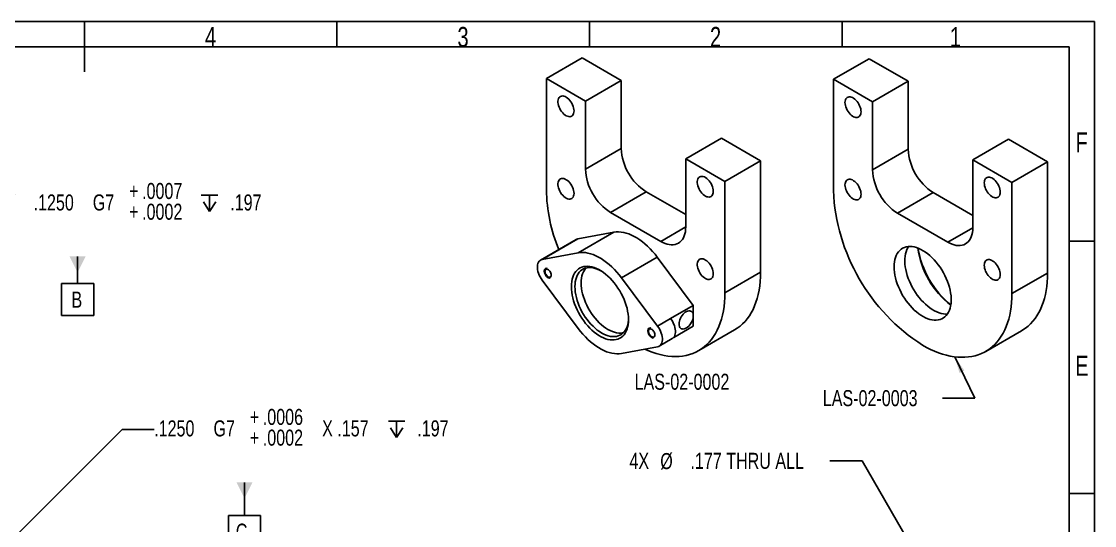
# Model space of a CAD drawing. Extents: x 0 to 16.3, y 0 to 11.5.
# Drawn here: x 7.97 to 16.34, y 7.56 to 11.5 of the extents above; entities that cross this region are included whole.
import ezdxf

# ---------------------------------------------------------------- set-up
doc = ezdxf.new("R2010")
doc.units = 0
doc.linetypes.add('SLD-DASHED', pattern=[0.075, 0.05, -0.025])
doc.linetypes.add('SLD-SOLID', pattern=[0])
doc.layers.get('0').update_dxf_attribs({"linetype": 'CONTINUOUS'})
doc.styles.add('SLDTEXTSTYLE0', font='TXT', dxfattribs={"width": 0.75})
doc.dimstyles.new('SLDDIMSTYLE13', dxfattribs={"dimtxt": 0.125, "dimasz": 0.13, "dimexe": 0, "dimexo": 0.0625, "dimgap": 0.03125, "dimtad": 0, "dimtih": 1, "dimtoh": 1, "dimdec": 4, "dimlfac": 0.666667, "dimrnd": 1e-09, "dimzin": 4, "dimtxsty": 'SLDTEXTSTYLE0', "dimsah": 1, "dimcen": 0, "dimazin": 3, "dimtol": 1, "dimtp": 0.001, "dimtfac": 1, "dimtdec": 4, "dimtofl": 0, "dimtmove": 0, "dimatfit": 3, "dimtolj": 1, "dimtzin": 0})
doc.dimstyles.new('SLDDIMSTYLE14', dxfattribs={"dimtxt": 0.125, "dimasz": 0.13, "dimexe": 0, "dimexo": 0.0625, "dimgap": 0.03125, "dimtad": 0, "dimtih": 1, "dimtoh": 1, "dimdec": 4, "dimlfac": 0.666667, "dimrnd": 1e-09, "dimzin": 4, "dimtxsty": 'SLDTEXTSTYLE0', "dimsah": 1, "dimcen": 0, "dimazin": 3, "dimtol": 1, "dimtp": 0.001, "dimtfac": 1, "dimtdec": 4, "dimtofl": 0, "dimtmove": 0, "dimatfit": 3, "dimtolj": 1, "dimtzin": 0})
doc.dimstyles.new('SLDDIMSTYLE3', dxfattribs={"dimtxt": 0.125, "dimasz": 0.13, "dimexe": 0, "dimexo": 0.0625, "dimgap": 0.03125, "dimtad": 0, "dimtih": 1, "dimtoh": 1, "dimdec": 3, "dimlfac": 0.666667, "dimrnd": 1e-09, "dimzin": 12, "dimtxsty": 'SLDTEXTSTYLE0', "dimsah": 1, "dimcen": 0, "dimazin": 3, "dimtfac": 1, "dimtdec": 3, "dimtofl": 0, "dimtmove": 0, "dimatfit": 3, "dimtolj": 1, "dimtzin": 12})
doc.dimstyles.new('SLDDIMSTYLE8', dxfattribs={"dimtxt": 0.18, "dimasz": 0.13, "dimexe": 0, "dimexo": 0.0625, "dimgap": 0, "dimtad": 0, "dimtih": 1, "dimtoh": 1, "dimdec": 0, "dimrnd": 1e-09, "dimzin": 0, "dimtxsty": 'STANDARD', "dimsah": 1, "dimcen": 0.09, "dimazin": 3, "dimtfac": 0.13, "dimtdec": 0, "dimtofl": 0, "dimtmove": 0, "dimatfit": 3, "dimtolj": 1, "dimtzin": 0})

# ---------------------------------------------------------------- blocks, each defined once
blk = doc.blocks.new('_D_3')
at = {"color": 7, "linetype": 'SLD-SOLID'}
for p, q in [((14.5259, 8.0687), (14.2759, 8.0687)), ((14.9524, 7.33), (14.5259, 8.0687))]:
    blk.add_line(p, q, dxfattribs=at)
blk.add_solid([(14.9524, 7.33), (14.9047, 7.4526), (14.8701, 7.4326)], dxfattribs=at)
at = {"color": 7, "linetype": 'SLD-SOLID', "char_height": 0.125, "attachment_point": 1, "style": 'SLDTEXTSTYLE0'}
for s, insert in [('4X', (12.7131, 8.1316)), ('%%c', (12.9532, 8.1297)), ('.177 THRU ALL', (13.1886, 8.1316))]:
    blk.add_mtext(s, dxfattribs=dict(at, insert=insert))
blk = doc.blocks.new('SW_SYMBOL_HOLE_DEPTH')
at = {"color": 0, "linetype": 'SLD-SOLID'}
for p, q in [((0, 34.4), (31.5, 34.4)), ((3.9, 21.9), (15.7, 3)), ((15.7, 34.4), (15.7, 3)), ((27.6, 21.9), (15.7, 3))]:
    blk.add_line(p, q, dxfattribs=at)
blk = doc.blocks.new('_D_23')
at = {"color": 7, "linetype": 'SLD-SOLID'}
for p, q in [((4.8499, 6.6974), (7.5825, 10.0751)), ((7.5825, 10.0751), (7.8325, 10.0751))]:
    blk.add_line(p, q, dxfattribs=at)
blk.add_solid([(4.8499, 6.6974), (4.9473, 6.7859), (4.9162, 6.8111)], dxfattribs=at)
at = {"color": 7, "linetype": 'SLD-SOLID', "xscale": 0.0040555664, "yscale": 0.0040555664, "zscale": 0.0040555664}
blk.add_blockref('SW_SYMBOL_HOLE_DEPTH', (9.3757, 10.001), dxfattribs=at)
at = {"color": 7, "linetype": 'SLD-SOLID', "char_height": 0.125, "attachment_point": 1, "style": 'SLDTEXTSTYLE0'}
for s, insert in [('+', (8.8128, 10.2362)), ('.0007', (8.9139, 10.2362)), ('%%c', (7.8325, 10.1448)), ('.1250', (8.0679, 10.1467)), ('G7', (8.5297, 10.1467)), ('.197', (9.6011, 10.1467)), ('+', (8.8128, 10.0746)), ('.0002', (8.9139, 10.0746))]:
    blk.add_mtext(s, dxfattribs=dict(at, insert=insert))
blk = doc.blocks.new('_D_24')
at = {"color": 7, "linetype": 'SLD-SOLID'}
for p, q in [((7.1361, 6.6908), (8.7582, 8.3129)), ((8.7582, 8.3129), (9.0082, 8.3129))]:
    blk.add_line(p, q, dxfattribs=at)
blk.add_solid([(7.1361, 6.6908), (7.2421, 6.7686), (7.2138, 6.7969)], dxfattribs=at)
at = {"color": 7, "linetype": 'SLD-SOLID', "xscale": 0.0040555664, "yscale": 0.0040555664, "zscale": 0.0040555664}
blk.add_blockref('SW_SYMBOL_HOLE_DEPTH', (10.8338, 8.2388), dxfattribs=at)
at = {"color": 7, "linetype": 'SLD-SOLID', "char_height": 0.125, "attachment_point": 1, "style": 'SLDTEXTSTYLE0'}
for s, insert in [('+', (9.7538, 8.4741)), ('.0006', (9.8549, 8.4741)), ('.1250', (9.0082, 8.3846)), ('G7', (9.4707, 8.3846)), ('X .157', (10.3174, 8.3846)), ('.197', (11.0593, 8.3846)), ('+', (9.7538, 8.3124)), ('.0002', (9.8549, 8.3124))]:
    blk.add_mtext(s, dxfattribs=dict(at, insert=insert))
blk = doc.blocks.new('SW_DATUMTAG_1')
at = {"color": 0, "linetype": 'SLD-SOLID'}
for p, q in [((0.0478, 0.4357), (0.0478, 0.2242)), ((-0.0772, -0.0258), (-0.0772, 0.2242)), ((-0.0772, 0.2242), (0.1728, 0.2242)), ((0.1728, 0.2242), (0.1728, -0.0258)), ((0.1728, -0.0258), (-0.0772, -0.0258))]:
    blk.add_line(p, q, dxfattribs=at)
blk.add_solid([(0.1103, 0.4357), (-0.0147, 0.4357), (0.0478, 0.3107)], dxfattribs=at)
at = {"color": 0, "linetype": 'CONTINUOUS', "insert": (0, 0.1611), "char_height": 0.125, "attachment_point": 1, "style": 'SLDTEXTSTYLE0'}
blk.add_mtext('B', dxfattribs=at)
blk = doc.blocks.new('SW_DATUMTAG_2')
at = {"color": 0, "linetype": 'SLD-SOLID'}
for p, q in [((0.0677, 0.483), (0.0677, 0.2242)), ((-0.0573, -0.0258), (-0.0573, 0.2242)), ((-0.0573, 0.2242), (0.1927, 0.2242)), ((0.1927, 0.2242), (0.1927, -0.0258)), ((0.1927, -0.0258), (-0.0573, -0.0258))]:
    blk.add_line(p, q, dxfattribs=at)
blk.add_solid([(0.1302, 0.483), (0.0052, 0.483), (0.0677, 0.358)], dxfattribs=at)
at = {"color": 0, "linetype": 'CONTINUOUS', "insert": (0, 0.1611), "char_height": 0.125, "attachment_point": 1, "style": 'SLDTEXTSTYLE0'}
blk.add_mtext('C', dxfattribs=at)

msp = doc.modelspace()

# ---------------------------------------------------------------- linework, layer by layer
at = {"color": 7, "linetype": 'SLD-SOLID'}
for p, q in [((0.59055, 11.49606), (16.33858, 11.49606)), ((8.46457, 11.49606), (8.46457, 11.10236)), ((8.46457, 11.29921), (8.46457, 11.49606)), ((10.43307, 11.29921), (10.43307, 11.49606)), ((12.40157, 11.29921), (12.40157, 11.49606)), ((14.37008, 11.29921), (14.37008, 11.49606)), ((16.33858, 11.49606), (16.33858, 0.19685)), ((0.7874, 11.29921), (16.14173, 11.29921)), ((16.14173, 11.29921), (16.14173, 0.3937)), ((12.06528, 11.05099), (12.34367, 11.2117)), ((12.64903, 11.03542), (12.34367, 11.2117)), ((14.30276, 11.04473), (14.58114, 11.20544)), ((14.8865, 11.02916), (14.58114, 11.20544)), ((12.06528, 11.05099), (12.06528, 10.18301)), ((12.37064, 10.87471), (12.06528, 11.05099)), ((14.30276, 11.04473), (14.30276, 10.17676)), ((14.60811, 10.86845), (14.30276, 11.04473)), ((12.64903, 11.03542), (12.37064, 10.87471)), ((12.64903, 11.03542), (12.64903, 10.50499)), ((14.8865, 11.02916), (14.60811, 10.86845)), ((14.8865, 11.02916), (14.8865, 10.49873)), ((12.37064, 10.87471), (12.37064, 10.34428)), ((14.60811, 10.86845), (14.60811, 10.33802)), ((13.43026, 10.58443), (13.15187, 10.42372)), ((13.73561, 10.40815), (13.43026, 10.58443)), ((15.66773, 10.57817), (15.38934, 10.41746)), ((15.97309, 10.40189), (15.66773, 10.57817)), ((12.64903, 10.50499), (12.37064, 10.34428)), ((14.8865, 10.49873), (14.60811, 10.33802)), ((13.15187, 9.89329), (13.15187, 10.42372)), ((13.45722, 10.24744), (13.15187, 10.42372)), ((13.45722, 10.24744), (13.73561, 10.40815)), ((13.73561, 9.54017), (13.73561, 10.40815)), ((15.38934, 9.88703), (15.38934, 10.41746)), ((15.6947, 10.24118), (15.38934, 10.41746)), ((15.6947, 10.24118), (15.97309, 10.40189)), ((15.97309, 9.53391), (15.97309, 10.40189)), ((13.45722, 9.37946), (13.45722, 10.24744)), ((15.6947, 9.3732), (15.6947, 10.24118)), ((12.8439, 10.16746), (12.56551, 10.00675)), ((12.8439, 10.16746), (13.15187, 9.98968)), ((15.08137, 10.16121), (14.80299, 10.0005)), ((15.08137, 10.16121), (15.38934, 9.98342)), ((12.56551, 10.00675), (12.957, 9.78075)), ((14.80299, 10.0005), (15.19447, 9.7745)), ((12.29854, 9.79508), (12.02015, 9.63437)), ((12.31151, 9.79983), (12.03312, 9.63912)), ((12.5923, 9.85223), (12.31151, 9.79983)), ((12.5923, 9.85223), (12.31391, 9.69152)), ((16.14173, 9.78346), (16.33858, 9.78346)), ((12.31391, 9.69152), (12.03312, 9.63912)), ((12.93021, 9.65716), (12.65182, 9.49645)), ((13.21099, 9.28057), (12.93021, 9.65716)), ((13.45722, 9.37946), (13.73561, 9.54017)), ((12.03312, 9.47825), (12.31391, 9.10166)), ((12.93261, 9.11986), (12.65182, 9.49645)), ((15.6947, 9.3732), (15.97309, 9.53391)), ((13.21099, 9.28057), (13.03422, 9.17852)), ((13.21099, 9.1197), (13.21099, 9.28057)), ((13.03422, 9.17852), (12.93261, 9.11986)), ((13.21099, 9.1197), (13.05779, 9.03125)), ((13.25334, 8.92883), (13.53173, 9.08954)), ((15.49081, 8.92257), (15.7692, 9.08328)), ((12.65182, 8.90659), (12.93261, 8.95899)), ((12.94558, 8.96374), (13.04719, 9.02239)), ((16.14173, 7.81496), (16.33858, 7.81496))]:
    msp.add_line(p, q, dxfattribs=at)
at = {"color": 8, "linetype": 'SLD-SOLID'}
for p, q in [((13.15187, 9.89325), (12.957, 9.78075)), ((15.38934, 9.88699), (15.19447, 9.7745))]:
    msp.add_line(p, q, dxfattribs=at)
at = {"color": 7, "linetype": 'SLD-SOLID', "flags": 128}
for points in [[(12.28097, 10.79788), (12.28024, 10.80934), (12.27806, 10.82137), (12.27448, 10.8337), (12.26958, 10.84604), (12.26349, 10.85809), (12.25633, 10.86958), (12.24829, 10.88024), (12.23955, 10.88981), (12.23031, 10.89807), (12.22079, 10.90484), (12.21122, 10.90994), (12.20181, 10.91326), (12.1928, 10.91473), (12.18438, 10.9143), (12.17676, 10.91199), (12.17012, 10.90786), (12.1646, 10.90199), (12.16035, 10.89453), (12.15746, 10.88565), (12.156, 10.87556), (12.156, 10.8645), (12.15746, 10.85272), (12.16035, 10.8405), (12.1646, 10.82813), (12.17012, 10.8159), (12.17676, 10.8041), (12.18438, 10.79299), (12.1928, 10.78285), (12.20181, 10.7739), (12.21122, 10.76637), (12.22079, 10.76042), (12.23031, 10.75619), (12.23955, 10.75379), (12.24829, 10.75327), (12.25633, 10.75464), (12.26349, 10.75787), (12.26958, 10.76289), (12.27448, 10.76957), (12.27806, 10.77776), (12.28024, 10.78728), (12.28097, 10.79788)], [(14.51845, 10.79163), (14.51775, 10.8028), (14.51567, 10.81453), (14.51225, 10.82656), (14.50758, 10.83861), (14.50174, 10.85042), (14.49489, 10.86173), (14.48716, 10.87227), (14.47873, 10.88182), (14.4698, 10.89017), (14.46055, 10.89711), (14.45119, 10.90251), (14.44194, 10.90624), (14.43301, 10.90822), (14.42458, 10.9084), (14.41685, 10.90678), (14.41, 10.90339), (14.40416, 10.89831), (14.39949, 10.89166), (14.39607, 10.88357), (14.39399, 10.87425), (14.39329, 10.86388), (14.39399, 10.8527), (14.39607, 10.84097), (14.39949, 10.82895), (14.40416, 10.81689), (14.41, 10.80508), (14.41685, 10.79378), (14.42458, 10.78323), (14.43301, 10.77368), (14.44194, 10.76534), (14.45119, 10.75839), (14.46055, 10.75299), (14.4698, 10.74926), (14.47873, 10.74729), (14.48716, 10.74711), (14.49489, 10.74873), (14.50174, 10.75212), (14.50758, 10.7572), (14.51225, 10.76385), (14.51567, 10.77193), (14.51775, 10.78126), (14.51845, 10.79163)], [(12.28097, 10.15494), (12.28024, 10.16639), (12.27806, 10.17843), (12.27448, 10.19075), (12.26958, 10.20309), (12.26349, 10.21514), (12.25633, 10.22663), (12.24829, 10.23729), (12.23955, 10.24686), (12.23031, 10.25513), (12.22079, 10.26189), (12.21122, 10.26699), (12.20181, 10.27032), (12.1928, 10.27178), (12.18438, 10.27136), (12.17676, 10.26905), (12.17012, 10.26491), (12.1646, 10.25905), (12.16035, 10.25158), (12.15746, 10.24271), (12.156, 10.23262), (12.156, 10.22155), (12.15746, 10.20977), (12.16035, 10.19756), (12.1646, 10.18519), (12.17012, 10.17296), (12.17676, 10.16115), (12.18438, 10.15005), (12.1928, 10.1399), (12.20181, 10.13096), (12.21122, 10.12342), (12.22079, 10.11747), (12.23031, 10.11324), (12.23955, 10.11084), (12.24829, 10.11032), (12.25633, 10.11169), (12.26349, 10.11492), (12.26958, 10.11994), (12.27448, 10.12662), (12.27806, 10.13482), (12.28024, 10.14433), (12.28097, 10.15494)], [(13.36669, 10.17111), (13.36596, 10.18257), (13.36377, 10.1946), (13.36019, 10.20693), (13.3553, 10.21927), (13.3492, 10.23132), (13.34205, 10.24281), (13.33401, 10.25347), (13.32526, 10.26304), (13.31603, 10.2713), (13.30651, 10.27807), (13.29693, 10.28317), (13.28753, 10.28649), (13.27851, 10.28796), (13.27009, 10.28753), (13.26248, 10.28522), (13.25583, 10.28109), (13.25032, 10.27522), (13.24607, 10.26776), (13.24318, 10.25888), (13.24172, 10.24879), (13.24172, 10.23773), (13.24318, 10.22595), (13.24607, 10.21373), (13.25032, 10.20136), (13.25583, 10.18913), (13.26248, 10.17733), (13.27009, 10.16622), (13.27851, 10.15608), (13.28753, 10.14713), (13.29693, 10.1396), (13.30651, 10.13365), (13.31603, 10.12942), (13.32526, 10.12702), (13.33401, 10.1265), (13.34205, 10.12787), (13.3492, 10.1311), (13.3553, 10.13612), (13.36019, 10.1428), (13.36377, 10.15099), (13.36596, 10.16051), (13.36669, 10.17111)], [(14.51845, 10.14868), (14.51775, 10.15985), (14.51567, 10.17159), (14.51225, 10.18361), (14.50758, 10.19567), (14.50174, 10.20748), (14.49489, 10.21878), (14.48716, 10.22933), (14.47873, 10.23888), (14.4698, 10.24722), (14.46055, 10.25417), (14.45119, 10.25957), (14.44194, 10.2633), (14.43301, 10.26527), (14.42458, 10.26545), (14.41685, 10.26383), (14.41, 10.26044), (14.40416, 10.25536), (14.39949, 10.24871), (14.39607, 10.24063), (14.39399, 10.2313), (14.39329, 10.22093), (14.39399, 10.20976), (14.39607, 10.19803), (14.39949, 10.186), (14.40416, 10.17395), (14.41, 10.16214), (14.41685, 10.15083), (14.42458, 10.14029), (14.43301, 10.13074), (14.44194, 10.12239), (14.45119, 10.11545), (14.46055, 10.11005), (14.4698, 10.10632), (14.47873, 10.10434), (14.48716, 10.10416), (14.49489, 10.10578), (14.50174, 10.10917), (14.50758, 10.11425), (14.51225, 10.1209), (14.51567, 10.12899), (14.51775, 10.13831), (14.51845, 10.14868)], [(15.60416, 10.16486), (15.60347, 10.17603), (15.60138, 10.18776), (15.59797, 10.19979), (15.59329, 10.21184), (15.58746, 10.22365), (15.5806, 10.23496), (15.57287, 10.2455), (15.56445, 10.25505), (15.55551, 10.2634), (15.54626, 10.27034), (15.53691, 10.27574), (15.52766, 10.27947), (15.51872, 10.28145), (15.5103, 10.28163), (15.50257, 10.28001), (15.49571, 10.27662), (15.48988, 10.27154), (15.4852, 10.26489), (15.48179, 10.2568), (15.47971, 10.24748), (15.47901, 10.23711), (15.47971, 10.22593), (15.48179, 10.2142), (15.4852, 10.20218), (15.48988, 10.19012), (15.49571, 10.17831), (15.50257, 10.16701), (15.5103, 10.15646), (15.51872, 10.14691), (15.52766, 10.13857), (15.53691, 10.13162), (15.54626, 10.12622), (15.55551, 10.12249), (15.56445, 10.12052), (15.57287, 10.12034), (15.5806, 10.12196), (15.58746, 10.12535), (15.59329, 10.13043), (15.59797, 10.13708), (15.60138, 10.14516), (15.60347, 10.15449), (15.60416, 10.16486)], [(12.957, 9.78075), (12.97398, 9.7718), (12.99083, 9.76464), (13.00743, 9.7593), (13.02365, 9.75585), (13.03935, 9.75429), (13.05443, 9.75465), (13.06877, 9.75692), (13.08226, 9.76109), (13.09479, 9.76712), (13.10628, 9.77496), (13.11662, 9.78456), (13.12576, 9.79584), (13.13361, 9.80873), (13.14011, 9.82311), (13.14523, 9.83888), (13.14891, 9.85592), (13.15113, 9.8741), (13.15187, 9.89329)], [(15.19447, 9.7745), (15.21145, 9.76555), (15.22831, 9.75838), (15.24491, 9.75305), (15.26112, 9.74959), (15.27683, 9.74804), (15.29191, 9.7484), (15.30624, 9.75067), (15.31973, 9.75483), (15.33226, 9.76086), (15.34375, 9.7687), (15.3541, 9.7783), (15.36323, 9.78959), (15.37108, 9.80247), (15.37759, 9.81685), (15.3827, 9.83262), (15.38638, 9.84966), (15.3886, 9.86785), (15.38934, 9.88703)], [(12.31151, 9.79983), (12.30278, 9.7972), (12.29854, 9.79508)], [(12.93021, 9.65716), (12.91226, 9.68023), (12.8936, 9.70225), (12.87432, 9.72313), (12.8545, 9.74276), (12.83424, 9.76106), (12.81363, 9.77794), (12.79278, 9.79331), (12.77178, 9.8071), (12.75073, 9.81925), (12.72973, 9.82971), (12.70887, 9.83841), (12.68827, 9.84533), (12.66801, 9.85042), (12.64819, 9.85367), (12.62891, 9.85506), (12.61025, 9.85457), (12.5923, 9.85223)], [(14.77602, 9.58208), (14.77672, 9.56124), (14.77883, 9.53972), (14.78233, 9.51765), (14.78719, 9.49518), (14.7934, 9.47245), (14.8009, 9.44959), (14.80965, 9.42676), (14.8196, 9.4041), (14.83068, 9.38175), (14.84282, 9.35986), (14.85595, 9.33856), (14.86998, 9.31798), (14.88483, 9.29826), (14.90039, 9.27953), (14.91658, 9.26189), (14.93328, 9.24546), (14.9504, 9.23035), (14.96783, 9.21665), (14.98545, 9.20445), (15.00316, 9.19382), (15.02083, 9.18484), (15.03837, 9.17755), (15.05566, 9.17201), (15.07258, 9.16825), (15.08904, 9.16629), (15.10493, 9.16614), (15.12015, 9.16782), (15.1346, 9.1713), (15.14819, 9.17656), (15.16083, 9.18358), (15.17245, 9.1923), (15.18298, 9.20267), (15.19233, 9.21463), (15.20047, 9.2281), (15.20733, 9.24299), (15.21287, 9.25922), (15.21705, 9.27667), (15.21986, 9.29524), (15.22126, 9.31482), (15.22126, 9.33527), (15.21986, 9.35646), (15.21705, 9.37827), (15.21287, 9.40056), (15.20733, 9.42318), (15.20047, 9.44599), (15.19233, 9.46885), (15.18298, 9.49161), (15.17245, 9.51414), (15.16083, 9.53627), (15.14819, 9.55789), (15.1346, 9.57884), (15.12015, 9.59901), (15.10493, 9.61825), (15.08904, 9.63645), (15.07258, 9.6535), (15.05566, 9.66928), (15.03837, 9.68369), (15.02083, 9.69666), (15.00316, 9.70808), (14.98545, 9.71789), (14.96783, 9.72604), (14.9504, 9.73246), (14.93328, 9.73711), (14.91658, 9.73997), (14.90039, 9.74103), (14.88483, 9.74026), (14.86998, 9.73768), (14.85595, 9.73331), (14.84282, 9.72716), (14.83068, 9.71929), (14.8196, 9.70973), (14.80965, 9.69856), (14.8009, 9.68583), (14.7934, 9.67164), (14.78719, 9.65607), (14.78233, 9.63922), (14.77883, 9.62119), (14.77672, 9.6021), (14.77602, 9.58208)], [(15.19232, 9.21461), (15.17659, 9.21429), (15.16026, 9.2158), (15.14344, 9.21911), (15.12624, 9.22421), (15.10875, 9.23107), (15.0911, 9.23963), (15.07339, 9.24986), (15.05574, 9.26167), (15.03825, 9.27501), (15.02105, 9.28977), (15.00423, 9.30588), (14.9879, 9.32322), (14.97217, 9.3417), (14.95714, 9.36118), (14.94289, 9.38155), (14.92953, 9.40269), (14.91713, 9.42445), (14.90578, 9.44669), (14.89554, 9.46929), (14.88649, 9.49209), (14.87867, 9.51495), (14.87214, 9.53773), (14.86693, 9.56028), (14.86309, 9.58246), (14.86063, 9.60413), (14.85958, 9.62515), (14.85993, 9.64539), (14.86169, 9.66473), (14.86484, 9.68303), (14.86937, 9.70018), (14.87524, 9.71609), (14.88242, 9.73063), (14.88865, 9.74062)], [(12.03312, 9.63912), (12.02439, 9.63649), (12.0166, 9.63206), (12.00989, 9.6259), (12.00438, 9.61812), (12.00016, 9.60886), (11.9973, 9.59826), (11.99587, 9.58653), (11.99587, 9.57386), (11.9973, 9.56046), (12.00016, 9.54657), (12.00438, 9.53244), (12.00989, 9.5183), (12.0166, 9.50439), (12.02439, 9.49097), (12.03312, 9.47825)], [(12.65182, 9.49645), (12.63387, 9.51952), (12.61521, 9.54154), (12.59593, 9.56242), (12.57611, 9.58205), (12.55585, 9.60035), (12.53524, 9.61723), (12.51439, 9.6326), (12.49339, 9.64639), (12.47234, 9.65854), (12.45134, 9.669), (12.43049, 9.6777), (12.40988, 9.68462), (12.38962, 9.68971), (12.3698, 9.69296), (12.35052, 9.69435), (12.33186, 9.69386), (12.31391, 9.69152)], [(13.36669, 9.52817), (13.36596, 9.53962), (13.36377, 9.55166), (13.36019, 9.56398), (13.3553, 9.57632), (13.3492, 9.58837), (13.34205, 9.59986), (13.33401, 9.61052), (13.32526, 9.62009), (13.31603, 9.62836), (13.30651, 9.63512), (13.29693, 9.64022), (13.28753, 9.64355), (13.27851, 9.64501), (13.27009, 9.64459), (13.26248, 9.64228), (13.25583, 9.63814), (13.25032, 9.63228), (13.24607, 9.62481), (13.24318, 9.61594), (13.24172, 9.60585), (13.24172, 9.59478), (13.24318, 9.583), (13.24607, 9.57079), (13.25032, 9.55842), (13.25583, 9.54619), (13.26248, 9.53438), (13.27009, 9.52328), (13.27851, 9.51313), (13.28753, 9.50419), (13.29693, 9.49665), (13.30651, 9.4907), (13.31603, 9.48647), (13.32526, 9.48407), (13.33401, 9.48355), (13.34205, 9.48492), (13.3492, 9.48815), (13.3553, 9.49317), (13.36019, 9.49985), (13.36377, 9.50805), (13.36596, 9.51756), (13.36669, 9.52817)], [(15.60416, 9.52191), (15.60347, 9.53308), (15.60138, 9.54482), (15.59797, 9.55684), (15.59329, 9.5689), (15.58746, 9.58071), (15.5806, 9.59201), (15.57287, 9.60256), (15.56445, 9.61211), (15.55551, 9.62045), (15.54626, 9.6274), (15.53691, 9.6328), (15.52766, 9.63653), (15.51872, 9.6385), (15.5103, 9.63868), (15.50257, 9.63706), (15.49571, 9.63367), (15.48988, 9.62859), (15.4852, 9.62194), (15.48179, 9.61386), (15.47971, 9.60453), (15.47901, 9.59416), (15.47971, 9.58299), (15.48179, 9.57126), (15.4852, 9.55923), (15.48988, 9.54718), (15.49571, 9.53537), (15.50257, 9.52406), (15.5103, 9.51352), (15.51872, 9.50397), (15.52766, 9.49562), (15.53691, 9.48868), (15.54626, 9.48328), (15.55551, 9.47955), (15.56445, 9.47757), (15.57287, 9.47739), (15.5806, 9.47901), (15.58746, 9.4824), (15.59329, 9.48748), (15.59797, 9.49413), (15.60138, 9.50222), (15.60347, 9.51154), (15.60416, 9.52191)], [(12.10395, 9.5178), (12.10323, 9.52505), (12.10112, 9.53271), (12.09773, 9.54034), (12.09326, 9.54749), (12.08798, 9.55374), (12.08218, 9.55873), (12.07622, 9.56218), (12.07043, 9.56387), (12.06514, 9.56372), (12.06068, 9.56173), (12.05729, 9.55802), (12.05517, 9.5528), (12.05445, 9.54637), (12.05517, 9.53912), (12.05729, 9.53145), (12.06068, 9.52383), (12.06514, 9.51668), (12.07043, 9.51043), (12.07622, 9.50544), (12.08218, 9.50199), (12.08798, 9.5003), (12.09326, 9.50045), (12.09773, 9.50244), (12.10112, 9.50615), (12.10323, 9.51137), (12.10395, 9.5178)], [(12.26015, 9.42762), (12.26088, 9.4479), (12.26304, 9.46721), (12.26663, 9.48543), (12.27162, 9.50245), (12.27798, 9.51814), (12.28566, 9.53241), (12.29463, 9.54517), (12.30482, 9.55634), (12.31616, 9.56583), (12.32859, 9.57359), (12.34201, 9.57958), (12.35635, 9.58374), (12.37151, 9.58606), (12.38739, 9.58652), (12.40389, 9.58511), (12.4209, 9.58185), (12.43832, 9.57675), (12.45602, 9.56985), (12.4739, 9.5612), (12.49183, 9.55085), (12.50971, 9.53886), (12.52741, 9.52532), (12.54483, 9.51031), (12.56184, 9.49393), (12.57834, 9.47629), (12.59422, 9.45749), (12.60938, 9.43767), (12.62372, 9.41695), (12.63714, 9.39547), (12.64957, 9.37336), (12.66091, 9.35077), (12.6711, 9.32784), (12.68007, 9.30473), (12.68775, 9.28158), (12.69411, 9.25854), (12.6991, 9.23577), (12.70269, 9.21341), (12.70485, 9.1916), (12.70558, 9.17049), (12.70485, 9.15021), (12.70269, 9.1309), (12.6991, 9.11268), (12.69411, 9.09566), (12.68775, 9.07997), (12.68007, 9.0657), (12.6711, 9.05294), (12.66091, 9.04177), (12.64957, 9.03228), (12.63714, 9.02451), (12.62372, 9.01853), (12.60938, 9.01437), (12.59422, 9.01205), (12.57834, 9.01159), (12.56184, 9.013), (12.54483, 9.01626), (12.52741, 9.02136), (12.50971, 9.02825), (12.49183, 9.03691), (12.4739, 9.04726), (12.45602, 9.05925), (12.43832, 9.07279), (12.4209, 9.0878), (12.40389, 9.10418), (12.38739, 9.12182), (12.37151, 9.14062), (12.35635, 9.16044), (12.34201, 9.18116), (12.32859, 9.20264), (12.31616, 9.22475), (12.30482, 9.24734), (12.29463, 9.27027), (12.28566, 9.29338), (12.27798, 9.31653), (12.27162, 9.33957), (12.26663, 9.36234), (12.26304, 9.3847), (12.26088, 9.40651), (12.26015, 9.42762)], [(12.48997, 9.552), (12.47954, 9.55732), (12.46242, 9.56475), (12.44553, 9.57041), (12.42899, 9.57427), (12.41291, 9.5763), (12.39741, 9.5765), (12.38259, 9.57486), (12.36854, 9.57139), (12.35537, 9.56611), (12.34317, 9.55906), (12.33202, 9.5503), (12.32199, 9.53987), (12.31316, 9.52785), (12.30558, 9.51432), (12.29931, 9.49938), (12.29438, 9.48312), (12.29084, 9.46566), (12.28871, 9.44712), (12.28799, 9.42762), (12.28871, 9.4073), (12.29084, 9.38629), (12.29438, 9.36475), (12.29931, 9.34281), (12.30558, 9.32062), (12.31316, 9.29834), (12.32199, 9.27612), (12.33202, 9.25412), (12.34317, 9.23247), (12.35537, 9.21134), (12.36854, 9.19086), (12.38259, 9.17117), (12.39741, 9.15241), (12.41291, 9.13471), (12.42899, 9.11819), (12.44553, 9.10295), (12.46242, 9.08911), (12.47954, 9.07676), (12.49678, 9.06599), (12.51403, 9.05686), (12.53115, 9.04943), (12.54804, 9.04377), (12.56458, 9.03991), (12.58065, 9.03788), (12.59616, 9.03768), (12.61098, 9.03932), (12.62503, 9.04279), (12.63819, 9.04807), (12.6504, 9.05512), (12.66155, 9.06388), (12.67158, 9.07431), (12.68041, 9.08633), (12.68799, 9.09986), (12.69426, 9.1148), (12.69919, 9.13106), (12.70273, 9.14852), (12.70486, 9.16706), (12.70546, 9.17872)], [(12.66675, 9.06893), (12.6597, 9.06744), (12.64488, 9.0658), (12.62937, 9.066), (12.6133, 9.06804), (12.59676, 9.0719), (12.57987, 9.07756), (12.56274, 9.08498), (12.5455, 9.09411), (12.52826, 9.10489), (12.51114, 9.11724), (12.49425, 9.13108), (12.47771, 9.14631), (12.46163, 9.16283), (12.44613, 9.18054), (12.4313, 9.19929), (12.41726, 9.21898), (12.40409, 9.23946), (12.39189, 9.2606), (12.38074, 9.28224), (12.37071, 9.30425), (12.36188, 9.32647), (12.3543, 9.34874), (12.34802, 9.37093), (12.3431, 9.39287), (12.33956, 9.41442), (12.33742, 9.43542), (12.33671, 9.45575), (12.33742, 9.47525), (12.33956, 9.49379), (12.3431, 9.51125), (12.34802, 9.5275), (12.3543, 9.54245), (12.36188, 9.55597), (12.37071, 9.56799), (12.37554, 9.57337)], [(13.73561, 9.54017), (13.73487, 9.50348), (13.73264, 9.46773), (13.72894, 9.43299), (13.72376, 9.39934), (13.71713, 9.36684), (13.70904, 9.33557), (13.69953, 9.3056), (13.68862, 9.27698), (13.67631, 9.24978), (13.66265, 9.22406), (13.64766, 9.19987), (13.63137, 9.17727), (13.61382, 9.15629), (13.59504, 9.137), (13.57508, 9.11942), (13.55397, 9.10359), (13.53177, 9.08956), (13.53173, 9.08954)], [(15.97309, 9.53391), (15.97239, 9.49826), (15.97029, 9.46349), (15.96679, 9.42967), (15.9619, 9.39687), (15.95564, 9.36515), (15.94801, 9.33458), (15.93902, 9.30523), (15.92871, 9.27714), (15.91708, 9.25038), (15.90416, 9.225), (15.88999, 9.20105), (15.87457, 9.17858), (15.85796, 9.15763), (15.84017, 9.13825), (15.82125, 9.12048), (15.80123, 9.10435), (15.78016, 9.08989), (15.7692, 9.08328)], [(12.83303, 8.94041), (12.85741, 8.92975), (12.88914, 8.91741), (12.9206, 8.90692), (12.95171, 8.89828), (12.98243, 8.89154), (13.01267, 8.88669), (13.04237, 8.88375), (13.07147, 8.88272), (13.09992, 8.88362), (13.12763, 8.88643), (13.15457, 8.89114), (13.18067, 8.89776), (13.20587, 8.90626), (13.23013, 8.91663), (13.25338, 8.92885), (13.27558, 8.94288), (13.29669, 8.95871), (13.31665, 8.97629), (13.33543, 8.99558), (13.35298, 9.01656), (13.36927, 9.03916), (13.38426, 9.06335), (13.39792, 9.08907), (13.41023, 9.11627), (13.42115, 9.14489), (13.43066, 9.17486), (13.43874, 9.20613), (13.44537, 9.23863), (13.45055, 9.27228), (13.45426, 9.30702), (13.45648, 9.34277), (13.45722, 9.37946)], [(14.99873, 8.9713), (15.02995, 8.95408), (15.06111, 8.93852), (15.09215, 8.92464), (15.123, 8.91247), (15.1536, 8.90204), (15.18388, 8.89337), (15.21379, 8.88648), (15.24327, 8.88137), (15.27226, 8.87806), (15.3007, 8.87656), (15.32853, 8.87687), (15.35569, 8.87899), (15.38214, 8.88291), (15.40781, 8.88863), (15.43266, 8.89613), (15.45663, 8.90541), (15.47969, 8.91643), (15.50177, 8.92918), (15.52284, 8.94364), (15.54286, 8.95977), (15.56178, 8.97754), (15.57957, 8.99692), (15.59618, 9.01787), (15.6116, 9.04034), (15.62578, 9.06429), (15.63869, 9.08967), (15.65032, 9.11643), (15.66064, 9.14452), (15.66962, 9.17387), (15.67725, 9.20444), (15.68351, 9.23616), (15.6884, 9.26896), (15.6919, 9.30278), (15.694, 9.33755), (15.6947, 9.3732)], [(13.10007, 9.1361), (13.10079, 9.12628), (13.10292, 9.11754), (13.1064, 9.11011), (13.11115, 9.10417), (13.11705, 9.09989), (13.12394, 9.09738), (13.13163, 9.09669), (13.13995, 9.09785), (13.14866, 9.10082), (13.15754, 9.10554), (13.16637, 9.11187), (13.17491, 9.11965), (13.18294, 9.12869), (13.19025, 9.13875), (13.19667, 9.14956), (13.20201, 9.16085), (13.20614, 9.17233), (13.20895, 9.18369), (13.21038, 9.19465), (13.21038, 9.20491), (13.20895, 9.21422), (13.20614, 9.22234), (13.20201, 9.22904), (13.19667, 9.23417), (13.19025, 9.23758), (13.18294, 9.23918), (13.17491, 9.23895), (13.16637, 9.23687), (13.15754, 9.23302), (13.14866, 9.22748), (13.13995, 9.22039), (13.13163, 9.21195), (13.12394, 9.20238), (13.11705, 9.19191), (13.11115, 9.18082), (13.1064, 9.1694), (13.10292, 9.15794), (13.10079, 9.14675), (13.10007, 9.1361)], [(12.93261, 8.95899), (12.94134, 8.96162), (12.94913, 8.96605), (12.95584, 8.97221), (12.96135, 8.97999), (12.96557, 8.98925), (12.96842, 8.99984), (12.96986, 9.01158), (12.96986, 9.02425), (12.96842, 9.03765), (12.96557, 9.05153), (12.96135, 9.06567), (12.95584, 9.07981), (12.94913, 9.09372), (12.94134, 9.10714), (12.93261, 9.11986)], [(13.03422, 9.17852), (13.04295, 9.1658), (13.05074, 9.15238), (13.05745, 9.13847), (13.06296, 9.12433), (13.06718, 9.11019), (13.07004, 9.09631), (13.07148, 9.08291), (13.07148, 9.07024), (13.07004, 9.0585), (13.06718, 9.04791), (13.06296, 9.03865), (13.05745, 9.03087), (13.05074, 9.02471), (13.04719, 9.02239)], [(12.31391, 9.10166), (12.33186, 9.07859), (12.35052, 9.05657), (12.3698, 9.03569), (12.38962, 9.01605), (12.40988, 8.99776), (12.43049, 8.98088), (12.45134, 8.96551), (12.47234, 8.95172), (12.49339, 8.93957), (12.51439, 8.92911), (12.53524, 8.92041), (12.55585, 8.91349), (12.57611, 8.9084), (12.59593, 8.90515), (12.61521, 8.90376), (12.63387, 8.90424), (12.65182, 8.90659)], [(12.91128, 9.05174), (12.91056, 9.05899), (12.90844, 9.06666), (12.90505, 9.07428), (12.90059, 9.08143), (12.8953, 9.08768), (12.88951, 9.09267), (12.88354, 9.09612), (12.87775, 9.09781), (12.87247, 9.09766), (12.868, 9.09567), (12.86461, 9.09196), (12.8625, 9.08674), (12.86178, 9.08031), (12.8625, 9.07306), (12.86461, 9.06539), (12.868, 9.05777), (12.87247, 9.05062), (12.87775, 9.04437), (12.88354, 9.03938), (12.88951, 9.03593), (12.8953, 9.03424), (12.90059, 9.03439), (12.90505, 9.03638), (12.90844, 9.04009), (12.91056, 9.04531), (12.91128, 9.05174)]]:
    msp.add_lwpolyline(points, dxfattribs=at)
at = {"color": 7, "linetype": 'SLD-DASHED', "flags": 128}
for points in [[(12.0792, 9.49697), (12.06757, 9.50636), (12.0577, 9.51967), (12.05111, 9.53486), (12.0488, 9.54964), (12.05111, 9.56174), (12.0577, 9.56932), (12.06757, 9.57124), (12.0792, 9.5672), (12.09084, 9.55781), (12.1007, 9.5445), (12.10729, 9.5293), (12.10961, 9.51453), (12.10729, 9.50243), (12.1007, 9.49485), (12.09084, 9.49293), (12.0792, 9.49697)], [(12.88653, 9.03091), (12.87489, 9.0403), (12.86503, 9.05361), (12.85844, 9.0688), (12.85612, 9.08358), (12.85844, 9.09568), (12.86503, 9.10326), (12.87489, 9.10518), (12.88653, 9.10114), (12.89816, 9.09175), (12.90803, 9.07844), (12.91462, 9.06324), (12.91693, 9.04847), (12.91462, 9.03637), (12.90803, 9.02879), (12.89816, 9.02687), (12.88653, 9.03091)]]:
    msp.add_lwpolyline(points, dxfattribs=at)
at = {"color": 7, "linetype": 'SLD-SOLID'}
for centre, radius, start, end in [((13.0705, 10.52331), 0.42188, 182.489016, 237.510984), ((15.30798, 10.51705), 0.42188, 182.489016, 237.510984), ((12.79212, 10.3626), 0.42188, 182.489016, 237.510984), ((15.02959, 10.35634), 0.42188, 182.489016, 237.510984), ((13.35752, 10.20964), 1.29251, 181.180337, 202.420579), ((15.81225, 10.24462), 1.51102, 182.574322, 237.425678), ((15.64552, 9.82689), 0.69217, 188.129545, 231.865078), ((15.68196, 9.84793), 0.72947, 189.44534, 230.549283)]:
    msp.add_arc(centre, radius, start, end, dxfattribs=at)

# ---------------------------------------------------------------- block references
at = {"color": 7, "linetype": 'CONTINUOUS'}
for name, p in [('SW_DATUMTAG_1', (8.36366, 9.22767)), ('SW_DATUMTAG_2', (9.64446, 7.41826))]:
    msp.add_blockref(name, p, dxfattribs=at)

# ---------------------------------------------------------------- texts
at = {"color": 7, "linetype": 'CONTINUOUS', "style": 'SLDTEXTSTYLE0'}
for s, insert, char_height, attachment_point in [('4', (9.44725, 11.45317), 0.15625, 2), ('3', (11.41575, 11.45317), 0.15625, 2), ('2', (13.38425, 11.45317), 0.15625, 2), ('1', (15.25433, 11.45317), 0.15625, 2), ('F', (16.23849, 10.63081), 0.15625, 2), ('E', (16.24046, 8.88868), 0.15625, 2), ('LAS-02-0002', (12.75295, 8.74852), 0.125, 1), ('LAS-02-0003', (14.2202, 8.62051), 0.125, 1)]:
    msp.add_mtext(s, dxfattribs=dict(at, insert=insert, char_height=char_height, attachment_point=attachment_point))

# ---------------------------------------------------------------- dimensions: what is measured, and where the dimension line sits
at = {"color": 7, "linetype": 'SLD-SOLID'}
for p1, p2, text, dimstyle, picture, middle in [((4.73201, 6.55164), (4.84994, 6.69741), '<> {\\fGDT;x} .197\\P', 'SLDDIMSTYLE13', '_D_23', (8.87809, 10.07505)), ((15.08513, 7.10011), (14.95238, 7.33004), '4X <> THRU ALL\\P', 'SLDDIMSTYLE3', '_D_3', (13.4945, 8.06871))]:
    dim = msp.add_diameter_dim_2p(p1=p1, p2=p2, text=text, dimstyle=dimstyle, dxfattribs=at)
    dim.commit()
    dim.dimension.update_dxf_attribs({"geometry": picture, "text_midpoint": middle, "dimtype": 163})
dim = msp.add_diameter_dim_2p(p1=(7.00347, 6.55824), p2=(7.13606, 6.69082), text='<> X .157 {\\fGDT;x} .197\\P', dimstyle='SLDDIMSTYLE14', override={"dimpost": '<>'}, dxfattribs=at)
dim.commit()
dim.dimension.update_dxf_attribs({"geometry": '_D_24', "text_midpoint": (10.19502, 8.31292), "dimtype": 163})

# ---------------------------------------------------------------- leaders
at = {"color": 7, "linetype": 'CONTINUOUS'}
msp.add_leader([(15.24876, 8.88061), (15.40458, 8.55682), (15.15458, 8.55682)], dimstyle='SLDDIMSTYLE8', dxfattribs=at)

doc.saveas('drawing.dxf')
